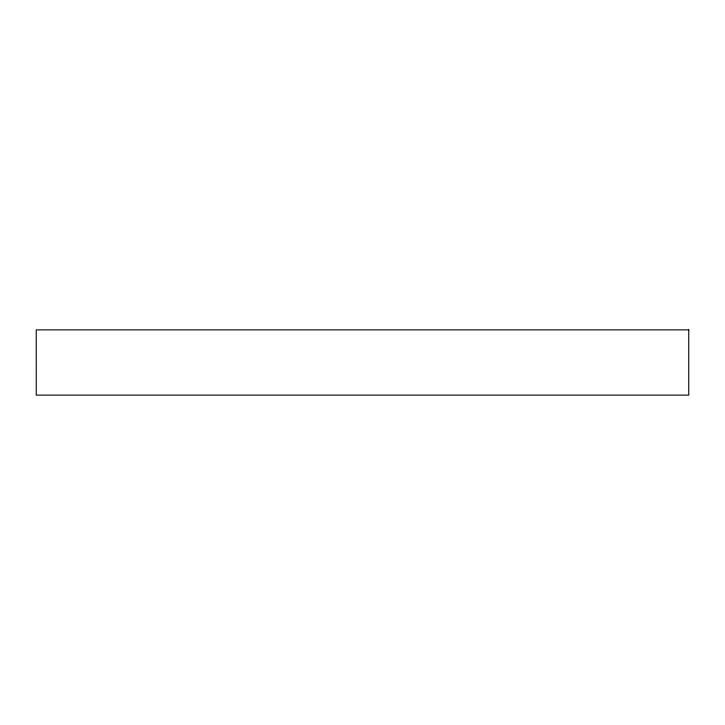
<?xml version="1.0" encoding="UTF-8"?>
<svg xmlns="http://www.w3.org/2000/svg" width="725" height="725" viewBox="0 0 725 725"><rect width="100%" height="100%" fill="white"/><g stroke="black" fill="none" stroke-linecap="round" stroke-linejoin="round"><path stroke-width="1.09" d="M688.75 329.875L36.25 329.875L36.259 395.125L688.75 395.125L688.75 329.875"/></g></svg>
